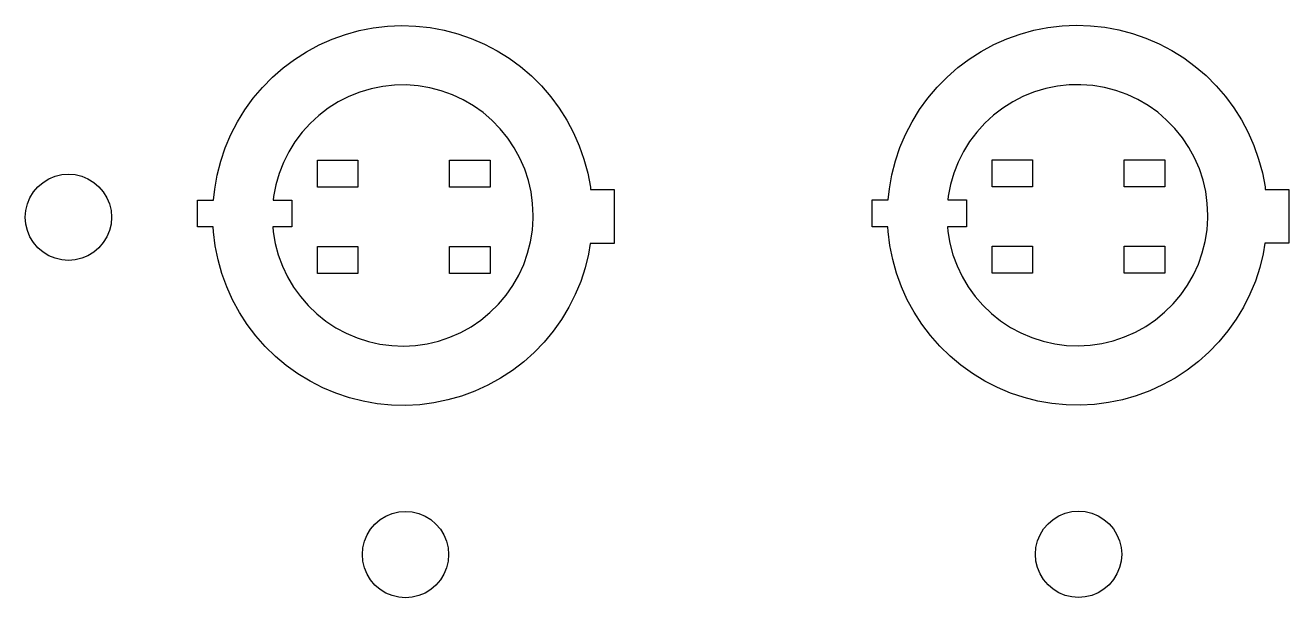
# Model space of a CAD drawing. Extents: x 0 to 360, y 0 to 260.
# Drawn here: x 279.45 to 326.31, y 134.78 to 156 of the extents above; entities that cross this region are included whole.
import ezdxf

# ---------------------------------------------------------------- set-up
doc = ezdxf.new("R2010")
doc.units = 0
doc.layers.add('BLACK', color=7, linetype='CONTINUOUS')

msp = doc.modelspace()

# ---------------------------------------------------------------- linework, layer by layer
at = {"layer": 'BLACK', "linetype": 'CONTINUOUS'}
for p, q in [((290.831, 155.481), (291.328, 155.659)), ((291.328, 155.659), (291.838, 155.799)), ((291.838, 155.799), (292.356, 155.9)), ((292.356, 155.9), (292.881, 155.962)), ((292.881, 155.962), (293.408, 155.985)), ((293.408, 155.985), (293.936, 155.968)), ((293.936, 155.968), (294.462, 155.911)), ((294.462, 155.911), (294.981, 155.815)), ((294.981, 155.815), (295.492, 155.681)), ((295.492, 155.681), (295.991, 155.508)), ((315.851, 155.491), (316.348, 155.669)), ((316.348, 155.669), (316.858, 155.809)), ((316.858, 155.809), (317.376, 155.91)), ((317.376, 155.91), (317.901, 155.972)), ((317.901, 155.972), (318.428, 155.995)), ((318.428, 155.995), (318.956, 155.978)), ((318.956, 155.978), (319.482, 155.921)), ((319.482, 155.921), (320.001, 155.825)), ((320.001, 155.825), (320.512, 155.691)), ((320.512, 155.691), (321.011, 155.518)), ((289.883, 155.017), (290.348, 155.267)), ((290.348, 155.267), (290.831, 155.481)), ((295.991, 155.508), (296.476, 155.299)), ((296.476, 155.299), (296.944, 155.054)), ((314.903, 155.027), (315.368, 155.277)), ((315.368, 155.277), (315.851, 155.491)), ((321.011, 155.518), (321.496, 155.309)), ((321.496, 155.309), (321.964, 155.064)), ((289.015, 154.416), (289.438, 154.733)), ((289.438, 154.733), (289.883, 155.017)), ((296.944, 155.054), (297.392, 154.774)), ((297.392, 154.774), (297.818, 154.462)), ((314.035, 154.426), (314.458, 154.743)), ((314.458, 154.743), (314.903, 155.027)), ((321.964, 155.064), (322.412, 154.784)), ((322.412, 154.784), (322.838, 154.472)), ((288.617, 154.068), (289.015, 154.416)), ((297.818, 154.462), (298.219, 154.119)), ((313.637, 154.078), (314.035, 154.426)), ((322.838, 154.472), (323.239, 154.129)), ((287.906, 153.289), (288.247, 153.692)), ((288.247, 153.692), (288.617, 154.068)), ((292.705, 153.728), (292.274, 153.641)), ((293.141, 153.775), (292.705, 153.728)), ((293.58, 153.783), (293.141, 153.775)), ((294.018, 153.751), (293.58, 153.783)), ((294.452, 153.679), (294.018, 153.751)), ((298.219, 154.119), (298.594, 153.746)), ((298.594, 153.746), (298.939, 153.347)), ((312.926, 153.299), (313.267, 153.702)), ((313.267, 153.702), (313.637, 154.078)), ((317.725, 153.738), (317.294, 153.651)), ((318.161, 153.785), (317.725, 153.738)), ((318.6, 153.793), (318.161, 153.785)), ((319.038, 153.761), (318.6, 153.793)), ((319.472, 153.689), (319.038, 153.761)), ((319.896, 153.578), (319.472, 153.689)), ((323.239, 154.129), (323.614, 153.756)), ((323.614, 153.756), (323.959, 153.357)), ((287.595, 152.861), (287.906, 153.289)), ((291.446, 153.353), (291.055, 153.153)), ((291.854, 153.516), (291.446, 153.353)), ((292.274, 153.641), (291.854, 153.516)), ((294.876, 153.568), (294.452, 153.679)), ((295.29, 153.42), (294.876, 153.568)), ((295.688, 153.234), (295.29, 153.42)), ((296.067, 153.013), (295.688, 153.234)), ((298.939, 153.347), (299.254, 152.922)), ((312.615, 152.871), (312.926, 153.299)), ((316.466, 153.363), (316.075, 153.163)), ((316.874, 153.526), (316.466, 153.363)), ((317.294, 153.651), (316.874, 153.526)), ((320.31, 153.43), (319.896, 153.578)), ((320.708, 153.244), (320.31, 153.43)), ((321.087, 153.023), (320.708, 153.244)), ((323.959, 153.357), (324.274, 152.932)), ((287.318, 152.412), (287.595, 152.861)), ((290.683, 152.919), (290.334, 152.653)), ((291.055, 153.153), (290.683, 152.919)), ((296.425, 152.759), (296.067, 153.013)), ((296.758, 152.473), (296.425, 152.759)), ((299.254, 152.922), (299.536, 152.476)), ((312.338, 152.422), (312.615, 152.871)), ((315.703, 152.929), (315.354, 152.663)), ((316.075, 153.163), (315.703, 152.929)), ((321.445, 152.769), (321.087, 153.023)), ((321.778, 152.483), (321.445, 152.769)), ((324.274, 152.932), (324.556, 152.486)), ((287.076, 151.942), (287.318, 152.412)), ((290.011, 152.355), (289.716, 152.03)), ((290.334, 152.653), (290.011, 152.355)), ((297.064, 152.158), (296.758, 152.473)), ((299.536, 152.476), (299.783, 152.009)), ((312.096, 151.952), (312.338, 152.422)), ((315.031, 152.365), (314.736, 152.04)), ((315.354, 152.663), (315.031, 152.365)), ((322.084, 152.168), (321.778, 152.483)), ((324.556, 152.486), (324.803, 152.019)), ((286.869, 151.456), (287.076, 151.942)), ((289.716, 152.03), (289.452, 151.679)), ((297.341, 151.817), (297.064, 152.158)), ((297.585, 151.452), (297.341, 151.817)), ((299.783, 152.009), (299.995, 151.525)), ((311.889, 151.466), (312.096, 151.952)), ((314.736, 152.04), (314.472, 151.689)), ((322.361, 151.827), (322.084, 152.168)), ((322.605, 151.462), (322.361, 151.827)), ((324.803, 152.019), (325.015, 151.535)), ((286.699, 150.956), (286.869, 151.456)), ((289.452, 151.679), (289.221, 151.306)), ((297.795, 151.067), (297.585, 151.452)), ((299.995, 151.525), (300.17, 151.027)), ((311.719, 150.966), (311.889, 151.466)), ((314.472, 151.689), (314.241, 151.316)), ((322.815, 151.077), (322.605, 151.462)), ((325.015, 151.535), (325.19, 151.037)), ((286.567, 150.445), (286.699, 150.956)), ((289.024, 150.914), (288.864, 150.505)), ((289.221, 151.306), (289.024, 150.914)), ((290.285, 149.995), (290.285, 150.995)), ((290.285, 150.995), (291.785, 150.995)), ((291.785, 150.995), (291.785, 149.995)), ((295.185, 149.995), (295.185, 150.995)), ((295.185, 150.995), (296.685, 150.995)), ((296.685, 150.995), (296.685, 149.995)), ((297.97, 150.664), (297.795, 151.067)), ((300.17, 151.027), (300.307, 150.517)), ((311.587, 150.455), (311.719, 150.966)), ((314.044, 150.924), (313.884, 150.515)), ((314.241, 151.316), (314.044, 150.924)), ((315.305, 150.005), (315.305, 151.005)), ((315.305, 151.005), (316.805, 151.005)), ((316.805, 151.005), (316.805, 150.005)), ((320.205, 150.005), (320.205, 151.005)), ((320.205, 151.005), (321.705, 151.005)), ((321.705, 151.005), (321.705, 150.005)), ((322.99, 150.674), (322.815, 151.077)), ((325.19, 151.037), (325.327, 150.527)), ((280.556, 150.402), (280.8, 150.46)), ((280.8, 150.46), (281.05, 150.48)), ((281.05, 150.48), (281.3, 150.46)), ((281.3, 150.46), (281.544, 150.402)), ((286.474, 149.925), (286.567, 150.445)), ((288.864, 150.505), (288.741, 150.083)), ((298.107, 150.247), (297.97, 150.664)), ((300.307, 150.517), (300.406, 149.998)), ((311.494, 149.935), (311.587, 150.455)), ((313.884, 150.515), (313.761, 150.093)), ((323.127, 150.257), (322.99, 150.674)), ((325.327, 150.527), (325.426, 150.008)), ((279.756, 149.82), (279.919, 150.011)), ((279.919, 150.011), (280.11, 150.174)), ((280.11, 150.174), (280.324, 150.306)), ((280.324, 150.306), (280.556, 150.402)), ((281.544, 150.402), (281.776, 150.306)), ((281.776, 150.306), (281.99, 150.174)), ((281.99, 150.174), (282.181, 150.011)), ((282.181, 150.011), (282.344, 149.82)), ((288.741, 150.083), (288.658, 149.652)), ((291.785, 149.995), (290.285, 149.995)), ((296.685, 149.995), (295.185, 149.995)), ((298.205, 149.819), (298.107, 150.247)), ((300.406, 149.998), (300.416, 149.905)), ((313.761, 150.093), (313.678, 149.662)), ((316.805, 150.005), (315.305, 150.005)), ((321.705, 150.005), (320.205, 150.005)), ((323.225, 149.829), (323.127, 150.257)), ((325.426, 150.008), (325.436, 149.915)), ((279.528, 149.374), (279.624, 149.606)), ((279.624, 149.606), (279.756, 149.82)), ((282.344, 149.82), (282.476, 149.606)), ((282.476, 149.606), (282.572, 149.374)), ((285.835, 148.521), (285.835, 149.51)), ((285.835, 149.51), (286.432, 149.51)), ((286.432, 149.51), (286.474, 149.925)), ((288.658, 149.652), (288.643, 149.51)), ((288.643, 149.51), (289.335, 149.51)), ((289.335, 149.51), (289.335, 148.521)), ((298.265, 149.384), (298.205, 149.819)), ((300.416, 149.905), (301.285, 149.905)), ((301.285, 149.905), (301.285, 147.905)), ((310.855, 148.531), (310.855, 149.52)), ((310.855, 149.52), (311.452, 149.52)), ((311.452, 149.52), (311.494, 149.935)), ((313.678, 149.662), (313.663, 149.52)), ((313.663, 149.52), (314.355, 149.52)), ((314.355, 149.52), (314.355, 148.531)), ((323.285, 149.394), (323.225, 149.829)), ((325.436, 149.915), (326.305, 149.915)), ((326.305, 149.915), (326.305, 147.915)), ((279.45, 148.88), (279.47, 149.13)), ((279.47, 149.13), (279.528, 149.374)), ((282.572, 149.374), (282.63, 149.13)), ((282.63, 149.13), (282.65, 148.88)), ((298.285, 148.945), (298.265, 149.384)), ((323.305, 148.955), (323.285, 149.394)), ((279.47, 148.63), (279.45, 148.88)), ((279.528, 148.386), (279.47, 148.63)), ((282.63, 148.63), (282.572, 148.386)), ((282.65, 148.88), (282.63, 148.63)), ((298.255, 148.406), (298.284, 148.844)), ((298.284, 148.844), (298.285, 148.945)), ((311.443, 148.531), (310.855, 148.531)), ((311.451, 148.354), (311.443, 148.531)), ((314.355, 148.531), (313.649, 148.531)), ((313.649, 148.531), (313.664, 148.349)), ((323.275, 148.416), (323.304, 148.854)), ((323.304, 148.854), (323.305, 148.955)), ((279.624, 148.154), (279.528, 148.386)), ((279.756, 147.94), (279.624, 148.154)), ((282.476, 148.154), (282.344, 147.94)), ((282.572, 148.386), (282.476, 148.154)), ((286.423, 148.521), (285.835, 148.521)), ((286.431, 148.344), (286.423, 148.521)), ((286.496, 147.82), (286.431, 148.344)), ((289.335, 148.521), (288.629, 148.521)), ((288.629, 148.521), (288.644, 148.339)), ((288.644, 148.339), (288.719, 147.906)), ((298.186, 147.972), (298.255, 148.406)), ((311.516, 147.83), (311.451, 148.354)), ((313.664, 148.349), (313.739, 147.916)), ((323.206, 147.982), (323.275, 148.416)), ((279.919, 147.749), (279.756, 147.94)), ((280.11, 147.586), (279.919, 147.749)), ((282.181, 147.749), (281.99, 147.586)), ((282.344, 147.94), (282.181, 147.749)), ((286.6, 147.302), (286.496, 147.82)), ((288.719, 147.906), (288.832, 147.482)), ((290.285, 146.795), (290.285, 147.795)), ((290.285, 147.795), (291.785, 147.795)), ((291.785, 147.795), (291.785, 146.795)), ((295.185, 146.795), (295.185, 147.795)), ((295.185, 147.795), (296.685, 147.795)), ((296.685, 147.795), (296.685, 146.795)), ((298.078, 147.546), (298.186, 147.972)), ((300.404, 147.905), (300.339, 147.518)), ((301.285, 147.905), (300.404, 147.905)), ((311.62, 147.312), (311.516, 147.83)), ((313.739, 147.916), (313.852, 147.492)), ((315.305, 146.805), (315.305, 147.805)), ((315.305, 147.805), (316.805, 147.805)), ((316.805, 147.805), (316.805, 146.805)), ((320.205, 146.805), (320.205, 147.805)), ((320.205, 147.805), (321.705, 147.805)), ((321.705, 147.805), (321.705, 146.805)), ((323.098, 147.556), (323.206, 147.982)), ((325.424, 147.915), (325.359, 147.528)), ((326.305, 147.915), (325.424, 147.915)), ((280.324, 147.454), (280.11, 147.586)), ((280.556, 147.358), (280.324, 147.454)), ((280.8, 147.3), (280.556, 147.358)), ((281.05, 147.28), (280.8, 147.3)), ((281.3, 147.3), (281.05, 147.28)), ((281.544, 147.358), (281.3, 147.3)), ((281.776, 147.454), (281.544, 147.358)), ((281.99, 147.586), (281.776, 147.454)), ((286.743, 146.793), (286.6, 147.302)), ((288.832, 147.482), (288.984, 147.07)), ((297.75, 146.733), (297.933, 147.132)), ((297.933, 147.132), (298.078, 147.546)), ((300.339, 147.518), (300.212, 147.005)), ((311.763, 146.803), (311.62, 147.312)), ((313.852, 147.492), (314.004, 147.08)), ((322.77, 146.743), (322.953, 147.142)), ((322.953, 147.142), (323.098, 147.556)), ((325.359, 147.528), (325.232, 147.015)), ((286.923, 146.297), (286.743, 146.793)), ((288.984, 147.07), (289.172, 146.673)), ((289.172, 146.673), (289.396, 146.295)), ((291.785, 146.795), (290.285, 146.795)), ((296.685, 146.795), (295.185, 146.795)), ((297.532, 146.352), (297.75, 146.733)), ((300.212, 147.005), (300.048, 146.503)), ((311.943, 146.307), (311.763, 146.803)), ((314.004, 147.08), (314.192, 146.683)), ((314.192, 146.683), (314.416, 146.305)), ((316.805, 146.805), (315.305, 146.805)), ((321.705, 146.805), (320.205, 146.805)), ((322.552, 146.362), (322.77, 146.743)), ((325.232, 147.015), (325.068, 146.513)), ((287.14, 145.815), (286.923, 146.297)), ((289.396, 146.295), (289.652, 145.939)), ((297.28, 145.992), (297.532, 146.352)), ((300.048, 146.503), (299.846, 146.015)), ((312.16, 145.825), (311.943, 146.307)), ((314.416, 146.305), (314.672, 145.949)), ((322.3, 146.002), (322.552, 146.362)), ((325.068, 146.513), (324.866, 146.025)), ((287.392, 145.351), (287.14, 145.815)), ((289.652, 145.939), (289.941, 145.608)), ((296.996, 145.657), (297.28, 145.992)), ((299.846, 146.015), (299.608, 145.543)), ((312.412, 145.361), (312.16, 145.825)), ((314.672, 145.949), (314.961, 145.618)), ((322.016, 145.667), (322.3, 146.002)), ((324.866, 146.025), (324.628, 145.553)), ((287.679, 144.907), (287.392, 145.351)), ((289.941, 145.608), (290.257, 145.304)), ((290.257, 145.304), (290.601, 145.03)), ((296.344, 145.07), (296.684, 145.349)), ((296.684, 145.349), (296.996, 145.657)), ((299.608, 145.543), (299.336, 145.09)), ((312.699, 144.917), (312.412, 145.361)), ((314.961, 145.618), (315.277, 145.314)), ((315.277, 145.314), (315.621, 145.04)), ((321.364, 145.08), (321.704, 145.359)), ((321.704, 145.359), (322.016, 145.667)), ((324.628, 145.553), (324.356, 145.1)), ((287.998, 144.486), (287.679, 144.907)), ((290.601, 145.03), (290.967, 144.788)), ((290.967, 144.788), (291.354, 144.581)), ((295.597, 144.61), (295.981, 144.823)), ((295.981, 144.823), (296.344, 145.07)), ((299.336, 145.09), (299.03, 144.66)), ((313.018, 144.496), (312.699, 144.917)), ((315.621, 145.04), (315.987, 144.798)), ((315.987, 144.798), (316.374, 144.591)), ((320.617, 144.62), (321.001, 144.833)), ((321.001, 144.833), (321.364, 145.08)), ((324.356, 145.1), (324.05, 144.67)), ((288.347, 144.09), (287.998, 144.486)), ((291.354, 144.581), (291.758, 144.409)), ((291.758, 144.409), (292.176, 144.275)), ((294.779, 144.293), (295.195, 144.433)), ((295.195, 144.433), (295.597, 144.61)), ((299.03, 144.66), (298.693, 144.253)), ((313.367, 144.1), (313.018, 144.496)), ((316.374, 144.591), (316.778, 144.419)), ((316.778, 144.419), (317.196, 144.285)), ((319.799, 144.303), (320.215, 144.443)), ((320.215, 144.443), (320.617, 144.62)), ((324.05, 144.67), (323.713, 144.263)), ((288.726, 143.722), (288.347, 144.09)), ((292.176, 144.275), (292.605, 144.179)), ((292.605, 144.179), (293.04, 144.122)), ((293.04, 144.122), (293.479, 144.106)), ((293.479, 144.106), (293.918, 144.129)), ((293.918, 144.129), (294.352, 144.191)), ((294.352, 144.191), (294.779, 144.293)), ((298.327, 143.873), (297.933, 143.521)), ((298.693, 144.253), (298.327, 143.873)), ((313.746, 143.732), (313.367, 144.1)), ((317.196, 144.285), (317.625, 144.189)), ((317.625, 144.189), (318.06, 144.132)), ((318.06, 144.132), (318.499, 144.116)), ((318.499, 144.116), (318.938, 144.139)), ((318.938, 144.139), (319.372, 144.201)), ((319.372, 144.201), (319.799, 144.303)), ((323.347, 143.883), (322.953, 143.531)), ((323.713, 144.263), (323.347, 143.883)), ((289.131, 143.383), (288.726, 143.722)), ((289.56, 143.075), (289.131, 143.383)), ((297.933, 143.521), (297.513, 143.2)), ((314.151, 143.393), (313.746, 143.732)), ((314.58, 143.085), (314.151, 143.393)), ((322.953, 143.531), (322.533, 143.21)), ((290.011, 142.8), (289.56, 143.075)), ((297.071, 142.911), (296.608, 142.656)), ((297.513, 143.2), (297.071, 142.911)), ((315.031, 142.81), (314.58, 143.085)), ((322.091, 142.921), (321.628, 142.666)), ((322.533, 143.21), (322.091, 142.921)), ((290.481, 142.56), (290.011, 142.8)), ((290.968, 142.356), (290.481, 142.56)), ((296.608, 142.656), (296.128, 142.437)), ((315.501, 142.57), (315.031, 142.81)), ((315.988, 142.366), (315.501, 142.57)), ((321.148, 142.447), (320.652, 142.264)), ((321.628, 142.666), (321.148, 142.447)), ((291.469, 142.188), (290.968, 142.356)), ((291.982, 142.059), (291.469, 142.188)), ((292.502, 141.969), (291.982, 142.059)), ((294.607, 142.002), (294.083, 141.934)), ((295.125, 142.109), (294.607, 142.002)), ((295.632, 142.254), (295.125, 142.109)), ((296.128, 142.437), (295.632, 142.254)), ((316.489, 142.198), (315.988, 142.366)), ((317.002, 142.069), (316.489, 142.198)), ((317.522, 141.979), (317.002, 142.069)), ((318.048, 141.928), (317.522, 141.979)), ((319.627, 142.012), (319.103, 141.944)), ((320.145, 142.119), (319.627, 142.012)), ((320.652, 142.264), (320.145, 142.119)), ((293.028, 141.918), (292.502, 141.969)), ((293.556, 141.906), (293.028, 141.918)), ((294.083, 141.934), (293.556, 141.906)), ((318.576, 141.916), (318.048, 141.928)), ((319.103, 141.944), (318.576, 141.916)), ((292.61, 137.674), (292.824, 137.806)), ((292.824, 137.806), (293.056, 137.902)), ((293.056, 137.902), (293.3, 137.96)), ((293.3, 137.96), (293.55, 137.98)), ((293.55, 137.98), (293.8, 137.96)), ((293.8, 137.96), (294.044, 137.902)), ((294.044, 137.902), (294.276, 137.806)), ((294.276, 137.806), (294.49, 137.674)), ((317.57, 137.684), (317.784, 137.816)), ((317.784, 137.816), (318.016, 137.912)), ((318.016, 137.912), (318.26, 137.97)), ((318.26, 137.97), (318.51, 137.99)), ((318.51, 137.99), (318.76, 137.97)), ((318.76, 137.97), (319.004, 137.912)), ((319.004, 137.912), (319.236, 137.816)), ((319.236, 137.816), (319.45, 137.684)), ((292.124, 137.106), (292.256, 137.32)), ((292.256, 137.32), (292.419, 137.511)), ((292.419, 137.511), (292.61, 137.674)), ((294.49, 137.674), (294.681, 137.511)), ((294.681, 137.511), (294.844, 137.32)), ((294.844, 137.32), (294.976, 137.106)), ((317.084, 137.116), (317.216, 137.33)), ((317.216, 137.33), (317.379, 137.521)), ((317.379, 137.521), (317.57, 137.684)), ((319.45, 137.684), (319.641, 137.521)), ((319.641, 137.521), (319.804, 137.33)), ((319.804, 137.33), (319.936, 137.116)), ((291.97, 136.63), (292.028, 136.874)), ((292.028, 136.874), (292.124, 137.106)), ((294.976, 137.106), (295.072, 136.874)), ((295.072, 136.874), (295.13, 136.63)), ((316.93, 136.64), (316.988, 136.884)), ((316.988, 136.884), (317.084, 137.116)), ((319.936, 137.116), (320.032, 136.884)), ((320.032, 136.884), (320.09, 136.64)), ((291.95, 136.38), (291.97, 136.63)), ((291.97, 136.13), (291.95, 136.38)), ((295.13, 136.63), (295.15, 136.38)), ((295.15, 136.38), (295.13, 136.13)), ((316.91, 136.39), (316.93, 136.64)), ((316.93, 136.14), (316.91, 136.39)), ((320.09, 136.64), (320.11, 136.39)), ((320.11, 136.39), (320.09, 136.14)), ((292.028, 135.886), (291.97, 136.13)), ((292.124, 135.654), (292.028, 135.886)), ((295.072, 135.886), (294.976, 135.654)), ((295.13, 136.13), (295.072, 135.886)), ((316.988, 135.896), (316.93, 136.14)), ((317.084, 135.664), (316.988, 135.896)), ((320.032, 135.896), (319.936, 135.664)), ((320.09, 136.14), (320.032, 135.896)), ((292.256, 135.44), (292.124, 135.654)), ((292.419, 135.249), (292.256, 135.44)), ((294.844, 135.44), (294.681, 135.249)), ((294.976, 135.654), (294.844, 135.44)), ((317.216, 135.45), (317.084, 135.664)), ((317.379, 135.259), (317.216, 135.45)), ((319.804, 135.45), (319.641, 135.259)), ((319.936, 135.664), (319.804, 135.45)), ((292.61, 135.086), (292.419, 135.249)), ((292.824, 134.954), (292.61, 135.086)), ((293.056, 134.858), (292.824, 134.954)), ((294.276, 134.954), (294.044, 134.858)), ((294.49, 135.086), (294.276, 134.954)), ((294.681, 135.249), (294.49, 135.086)), ((317.57, 135.096), (317.379, 135.259)), ((317.784, 134.964), (317.57, 135.096)), ((318.016, 134.868), (317.784, 134.964)), ((319.236, 134.964), (319.004, 134.868)), ((319.45, 135.096), (319.236, 134.964)), ((319.641, 135.259), (319.45, 135.096)), ((293.3, 134.8), (293.056, 134.858)), ((293.55, 134.78), (293.3, 134.8)), ((293.8, 134.8), (293.55, 134.78)), ((294.044, 134.858), (293.8, 134.8)), ((318.26, 134.81), (318.016, 134.868)), ((318.51, 134.79), (318.26, 134.81)), ((318.76, 134.81), (318.51, 134.79)), ((319.004, 134.868), (318.76, 134.81))]:
    msp.add_line(p, q, dxfattribs=at)

doc.saveas('drawing.dxf')
